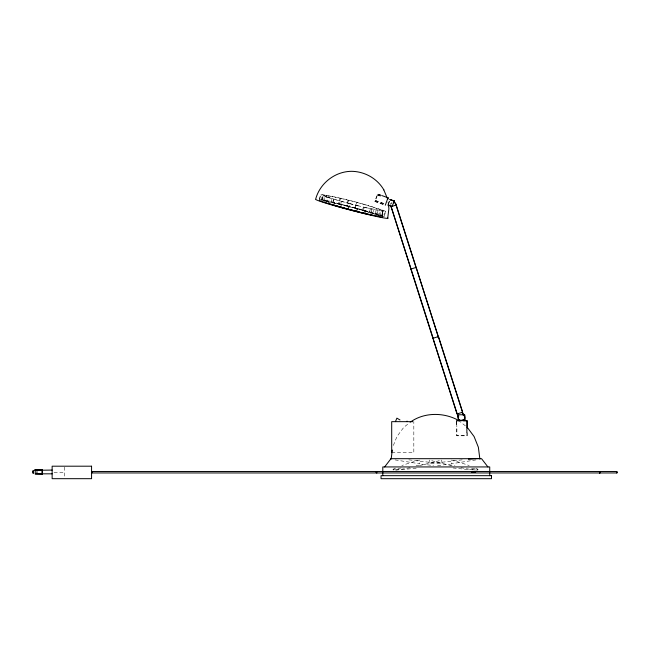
<?xml version="1.0" encoding="UTF-8"?>
<svg xmlns="http://www.w3.org/2000/svg" width="650" height="650" viewBox="0 0 650 650"><rect width="100%" height="100%" fill="white"/><g stroke="black" fill="none" stroke-linecap="round" stroke-linejoin="round"><path stroke-width="0.49" stroke-dasharray="3.25 2.44" d="M319.418 199.103L320.653 194.374C342.648 197.949 364.431 203.856 385.466 211.209L384.199 217.352M319.629 199.574L320.653 194.374M321.173 200.176L322.652 194.496M321.88 199.761L323.115 195.024C343.452 198.331 363.577 203.791 383.021 210.584L381.729 216.694M321.831 201.143L323.115 195.024M322.286 199.656L323.277 195.861L320.864 194.838M323.481 200.817L324.967 195.138M324.058 202.085L325.544 196.406L323.31 195.463M322.806 200.452L325.252 200.874L326.739 195.195M326.243 203.06L327.73 197.381L323.277 195.861M325.374 201.143L327.259 201.468L328.746 195.788M328.169 203.491L329.656 197.803L325.544 196.406M325.252 200.874L331.134 202.109L332.621 196.43M327.259 201.468L332.694 202.613L334.181 196.934M332.922 203.06L333.913 199.274L327.73 197.381M333.889 205.237L335.376 199.558L329.656 197.803M331.134 202.109L338.423 203.799L339.909 198.12M332.694 202.613L339.422 204.173L340.909 198.486M340.421 205.213L341.412 201.427L333.913 199.274M340.819 207.228L342.298 201.549L335.376 199.558M338.423 203.799L346.604 205.814L348.091 200.135M339.422 204.173L346.994 206.034L348.481 200.354M348.473 208.422L349.708 203.694L341.412 201.427M348.481 209.324L349.968 203.637L342.298 201.549M383.021 210.584L381.534 216.263L354.876 208.081L356.363 202.402M385.466 211.209L383.979 216.889L370.931 212.453L355.144 208.033L356.623 202.353M356.371 211.372L357.858 205.692L373.709 209.609L385.678 211.672M356.752 211.591L358.239 205.904L349.708 203.694M362.546 210.178L364.033 204.498M363.439 210.291L364.926 204.612M363.935 213.232L365.422 207.553L383.216 211.014M364.942 213.606L366.429 207.927M369.476 212.168L370.963 206.481M370.931 212.453L372.418 206.765M370.671 214.793L372.158 209.113M372.718 213.403L373.709 209.609M375.188 213.915L376.675 208.236M376.106 215.938L377.593 210.259M377.122 214.346L378.601 208.666M378.113 216.531L379.592 210.852M379.299 215.321L380.786 209.633M379.876 216.588L381.363 210.909M381.566 215.857L383.053 210.178M382.192 217.23L383.679 211.551M388.213 204.132L389.87 199.518M388.586 204.165L389.911 200.476M393.372 445.445L396.939 436.54L403.748 427.367L409.662 422.671M36.554 473.046L36.774 471.38M37.115 473.094L37.334 471.429M401.172 467.935L396.435 468.812A44.517 1.479 -7.3 0 0 410.134 468.812L417.999 467.968M475.914 459.907L451.173 463.816L451.652 460.07A44.241 2.909 14.5 0 1 469.186 465.546M416.065 465.595L424.361 464.425L433.452 465.619M437.572 465.619L446.664 464.425L454.959 465.595M462.183 459.834L428.87 463.816L429.341 460.07A44.241 2.909 14.5 0 0 451.336 465.546M391.698 452.676L413.822 452.676L413.822 421.655M54.064 472.444L64.634 472.444M408.842 459.834L442.154 463.816L441.675 460.07A44.241 2.909 -14.5 0 1 419.681 465.546M453.026 467.968L460.899 468.812A44.517 1.479 7.3 0 0 474.581 468.812L469.852 467.935M395.111 459.907L419.851 463.816L419.372 460.07A44.241 2.909 -14.5 0 0 401.838 465.546M349.968 203.637L357.858 205.692M346.604 205.814L355.144 208.033M346.994 206.034L354.876 208.081M381.347 195.276L377.837 194.017L375.156 201.468L383.931 204.62M380.965 195.244L377.463 193.984L374.782 201.427L384.434 204.896M377.496 194.959L381.006 196.219M377.122 194.927L380.632 196.186M375.497 200.525L384.264 203.678M375.123 200.484L383.89 203.645M458.404 420.323L465.798 426.189M387.985 201.833L388.253 203.767M467.261 432.786L467.261 435.793L456.901 435.793L456.901 425.782M466.879 432.664L466.879 435.671L456.519 435.671L456.519 425.661M64.634 467.155L64.634 477.726M475.711 468.089A44.241 2.909 14.5 0 1 461.045 467.659M409.979 467.659A44.241 2.909 -14.5 0 1 395.314 468.089M319.434 199.493A37.432 1.69 14.7 0 1 352.674 207.212A37.432 1.69 14.7 0 1 384.784 216.629M326.861 201.671A28.259 1.276 14.7 0 1 354.274 208.065A28.259 1.276 14.7 0 1 378.227 215.312M390.837 204.376A2.624 2.624 0 0 1 391.454 203.166M390.618 204.254A2.624 2.624 0 0 1 391.763 202.605"/><path stroke-width="0.97" d="M387.692 218.286L388.911 208.601L388.383 204.734M392.299 450.068L391.211 458.599A44.517 1.479 7.3 0 0 391.227 458.981M91.926 472.948L616.891 472.948L617.5 472.217L616.891 471.477L91.926 471.477L91.967 472.851M385.304 205.213L387.985 197.763L381.842 195.561M387.814 199.322L388.359 197.803M390.211 199.631L394.469 201.069L393.803 202.914M394.095 201.037L392.137 206.481L387.912 204.969L391.259 206.269M33.353 470.901L33.353 473.094M395.419 421.655L396.89 418.145L399.994 419.957M33.134 470.405L32.5 471.949L33.134 473.501M384.621 466.936L390.983 458.689L481.544 458.689L487.914 466.936M599.406 472.851C601.356 472.818 598.666 470.129 600.226 472.217C598.626 474.313 601.453 471.551 599.406 471.575M599.95 472.851L599.909 471.575M376.878 472.851L376.131 472.217L376.878 471.575M410.402 422.086C424.19 412.157 443.739 412.222 458.404 420.323M391.016 206.708L396.069 205.091M391.674 206.692L391.227 206.83L433.192 338.414M395.403 205.498L396.281 205.213L462.507 412.238L457.039 413.985L410.857 269.092L416.089 267.418L438.206 336.627M415.618 267.759L416.309 267.54M432.859 338.333L438.327 336.586M437.588 337.017L438.547 336.708L462.727 412.36L461.768 412.669M457.901 413.904L457.259 414.107L433.379 339.414M376.756 472.924L376.252 472.217L376.813 471.575M462.792 414.879L464.774 414.879L464.986 419.608M458.453 419.486L458.681 414.757L464.563 414.757L464.766 419.486M458.453 420.225L464.766 420.225M458.673 420.347L459.916 420.347M462.272 420.347L464.986 420.347M457.6 420.769L459.493 420.769M463.426 420.769L467.261 420.769L467.261 427.781M412.815 421.655L391.698 421.655L391.698 452.676M34.669 469.763L42.502 469.804L42.502 474.183L35.23 474.183M52.138 470.072L34.669 470.324M35.23 470.177L42.502 470.121M471.689 472.217L475.654 472.217M41.941 473.826L52.138 473.826M42.502 473.874L35.23 473.622M616.891 472.948L616.46 472.729M377.049 216.101L378.934 216.426M382.192 217.23L364.942 213.606M370.671 214.793L372.483 215.174M364.902 213.46L369.704 214.573M357.313 211.599L363.935 213.232M364.033 213.387L339.926 207.106L322.684 201.849M349.359 209.552L356.371 211.372M348.481 209.324L329.127 203.775M394.436 201.151L389.87 199.518L394.062 201.118M388.286 205.002L390.821 205.912M319.377 200.517L321.791 201.549M383.825 189.922L383.662 189.556C376.959 178.311 364.52 171.446 351.488 171.316C335.01 171.446 319.914 183.211 315.673 199.119A37.432 1.69 14.7 0 0 352.584 210.689A37.432 1.69 14.7 0 0 387.457 217.766M467.277 427.367L474.086 436.54L478.359 447.224L479.814 458.599M462.337 412.49L463.702 414.757M462.118 412.368L463.938 415.399M383.662 189.556L387.595 198.933M396.248 205.221L395.899 204.132A2.624 2.624 0 0 0 393.274 202.312M416 267.451L395.688 204.011A2.624 2.624 0 0 0 393.746 202.248M390.683 205.611L410.946 269.067M457.6 414.001L458.51 419.266A3.388 3.388 0 0 0 459.087 419.933M457.381 413.879L458.291 419.144A3.388 3.388 0 0 0 463.653 419.51M489.734 475.67L489.734 466.936L382.793 466.936L382.793 475.67M466.879 432.664L466.879 420.648L456.519 420.648L456.519 424.653M407.038 421.094L407.038 421.655M41.941 469.763L41.941 474.142M35.23 470.665L35.23 473.322M468.431 459.225A44.517 1.479 -7.3 0 1 479.798 458.981M364.601 213.241A28.259 1.276 14.7 0 1 362.773 212.802M358.922 211.868A28.259 1.276 14.7 0 1 350.561 209.731M348.79 209.259A28.259 1.276 14.7 0 1 342.68 207.602M341.851 207.374A28.259 1.276 14.7 0 1 336.416 205.814M464.539 416.309A3.388 3.388 0 0 1 464.368 418.901M464.327 416.187A3.388 3.388 0 0 1 464.433 417.942M91.569 466.196L52.138 466.196L52.138 478.684L91.569 478.684L91.569 466.196M491.497 475.67L381.038 475.67L381.038 478.684L491.497 478.684L491.497 475.67"/></g></svg>
